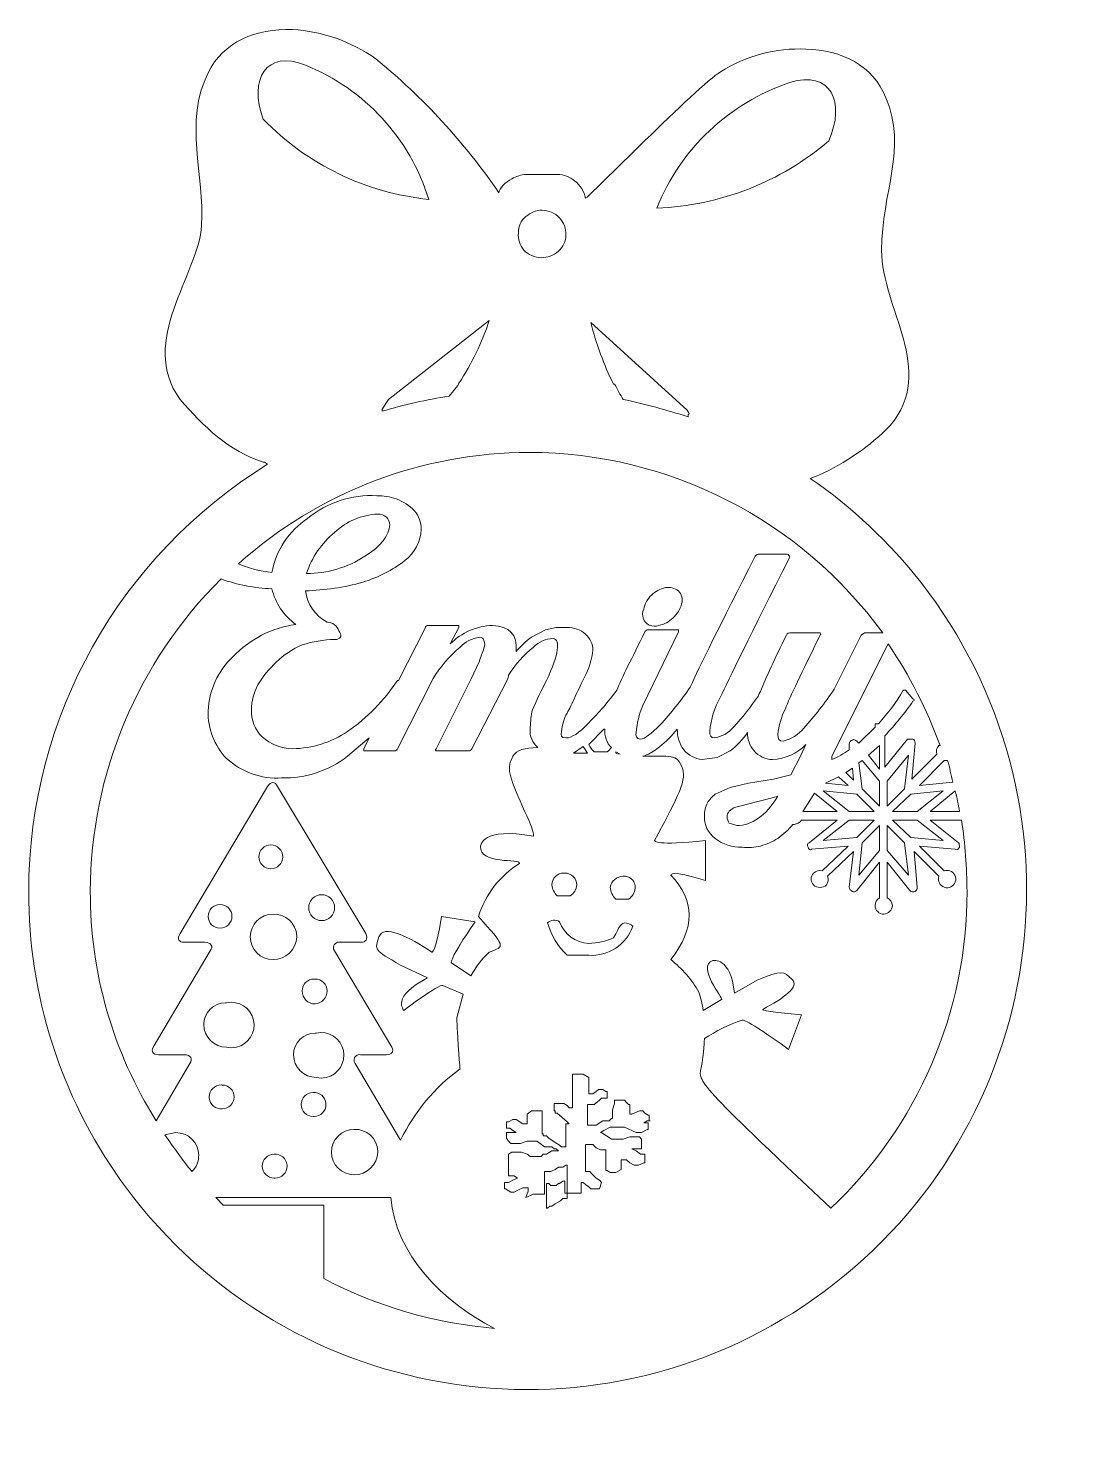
# Model space of a CAD drawing. Header units: millimetres. Extents: x 0 to 34.7, y -2 to 44.4.
import ezdxf

# ---------------------------------------------------------------- set-up
doc = ezdxf.new("R2010")
doc.units = ezdxf.units.MM
doc.header["$MEASUREMENT"] = 0
doc.layers.add('Layer 1', color=7, linetype='Continuous')

# ---------------------------------------------------------------- blocks, each defined once
blk = doc.blocks.new('block 4')
at = {"layer": 'Layer 1', "lineweight": 0}
for points in [[(18.097, 21.026), (18.097, 21.026), (18.239, 20.814), (17.78, 20.814), (18.097, 21.026)], [(27.411, 20.743), (27.764, 21.061), (27.764, 20.285), (27.411, 20.743)], [(27.199, 19.65), (27.093, 20.496), (27.199, 20.567), (27.764, 19.897), (27.764, 19.085), (27.199, 19.65)], [(28.716, 20.743), (28.575, 19.65), (28.011, 19.085), (28.011, 19.897), (28.716, 20.743)], [(26.741, 19.756), (26, 19.826), (26.423, 20.038), (26.741, 19.756)], [(26.917, 19.932), (26.67, 20.179), (26.882, 20.32), (26.917, 19.932)], [(27.023, 19.473), (27.587, 18.909), (26.776, 18.909), (25.929, 19.579), (27.023, 19.473)], [(28.187, 18.909), (28.787, 19.473), (29.845, 19.579), (28.998, 18.909), (28.187, 18.909)], [(25.647, 19.509), (26.388, 18.909), (25.259, 18.909), (25.647, 19.509)], [(26.776, 18.627), (27.587, 18.627), (27.023, 18.062), (25.929, 17.956), (26.776, 18.627)], [(28.187, 18.627), (28.998, 18.627), (29.845, 17.956), (28.787, 18.062), (28.187, 18.627)], [(27.199, 17.886), (27.764, 18.45), (27.764, 17.639), (27.093, 16.827), (27.199, 17.886)], [(28.011, 18.45), (28.575, 17.886), (28.716, 16.827), (28.011, 17.639), (28.011, 18.45)], [(20.285, 8.819), (20.179, 8.819), (20.073, 8.749), (20.214, 8.749), (20.214, 8.537), (20.179, 8.537), (20.002, 8.431), (19.826, 8.431), (19.438, 8.608), (18.979, 8.608), (18.768, 8.502), (18.662, 8.431), (18.697, 8.431), (18.803, 8.361), (18.909, 8.29), (19.015, 8.22), (19.403, 8.22), (19.614, 8.29), (19.932, 8.29), (20.002, 8.22), (20.002, 7.902), (19.685, 7.902), (19.826, 7.832), (19.967, 7.726), (20.108, 7.726), (20.108, 7.444), (20.073, 7.444), (19.897, 7.373), (19.756, 7.373), (19.614, 7.444), (19.509, 7.549), (19.332, 7.549), (19.332, 7.232), (19.332, 7.232), (19.156, 7.126), (18.979, 7.126), (18.874, 7.197), (18.838, 7.197), (18.838, 7.867), (18.662, 7.867), (18.521, 7.937), (18.415, 8.043), (18.168, 8.043), (18.168, 7.161), (18.309, 7.161), (18.38, 7.091), (18.521, 6.95), (18.627, 6.879), (18.697, 6.809), (18.697, 6.809), (18.627, 6.597), (18.344, 6.597), (18.274, 6.667), (18.168, 6.738), (18.097, 6.809), (18.027, 6.809), (18.027, 6.456), (17.498, 6.456), (17.498, 6.844), (17.427, 6.844), (17.321, 6.773), (17.286, 6.773), (17.216, 6.703), (17.039, 6.703), (16.969, 6.773), (16.898, 6.773), (16.898, 5.962), (16.933, 5.962), (17.004, 6.032), (17.074, 6.032), (17.18, 6.103), (17.357, 6.209), (17.427, 6.279), (17.568, 6.279), (17.568, 7.373), (17.533, 7.373), (17.427, 7.302), (17.286, 7.302), (17.18, 7.232), (17.039, 7.161), (16.827, 7.161), (16.827, 6.421), (16.475, 6.421), (16.228, 6.315), (16.228, 6.315), (16.298, 6.526), (16.298, 6.632), (16.122, 6.632), (15.981, 6.562), (15.84, 6.491), (15.734, 6.491), (15.557, 6.597), (15.522, 6.597), (15.522, 6.809), (15.663, 6.809), (15.804, 6.879), (15.946, 6.95), (15.946, 6.95), (15.84, 7.02), (15.663, 7.02), (15.663, 7.726), (15.769, 7.796), (16.087, 7.796), (16.263, 7.726), (16.369, 7.655), (16.722, 7.655), (16.792, 7.726), (16.898, 7.726), (17.074, 7.832), (17.286, 7.832), (17.216, 7.902), (17.145, 7.902), (17.074, 7.973), (16.827, 7.973), (16.686, 8.079), (16.581, 8.149), (16.263, 8.149), (16.051, 8.079), (15.734, 8.079), (15.663, 8.149), (15.593, 8.255), (15.593, 8.431), (15.91, 8.431), (15.804, 8.502), (15.699, 8.572), (15.593, 8.572), (15.593, 8.784), (15.663, 8.784), (15.804, 8.855), (15.91, 8.855), (16.122, 8.714), (16.263, 8.714), (16.263, 9.031), (16.263, 9.031), (16.404, 9.137), (16.757, 9.137), (16.757, 8.396), (16.792, 8.396), (16.792, 8.326), (16.898, 8.326), (16.969, 8.255), (17.18, 8.114), (17.286, 8.043), (17.392, 7.973), (17.533, 7.973), (17.533, 8.714), (17.639, 8.714), (17.568, 8.784), (17.251, 9.066), (17.18, 9.066), (17.18, 9.137), (17.145, 9.137), (17.145, 9.384), (17.462, 9.384), (17.568, 9.313), (17.639, 9.243), (17.745, 9.243), (17.745, 10.266), (17.745, 10.266), (17.745, 10.336), (18.097, 10.336), (18.274, 10.231), (18.274, 10.231), (18.274, 9.701), (18.415, 9.701), (18.521, 9.772), (18.591, 9.842), (18.732, 9.842), (18.838, 9.772), (18.874, 9.772), (18.874, 9.56), (18.697, 9.56), (18.627, 9.49), (18.45, 9.349), (18.239, 9.349), (18.239, 8.678), (18.521, 8.678), (18.732, 8.819), (18.944, 8.819), (19.015, 8.89), (19.05, 8.89), (19.05, 9.172), (19.121, 9.384), (19.121, 9.49), (19.438, 9.49), (19.509, 9.419), (19.579, 9.349), (19.614, 9.349), (19.614, 9.031), (19.685, 9.031), (19.932, 9.137), (20.038, 9.137), (20.108, 9.066), (20.214, 8.996), (20.249, 8.996), (20.249, 8.819), (20.285, 8.819)]]:
    blk.add_lwpolyline(points, dxfattribs=at)
for points, knots in [([(25.506, 29.774), (25.506, 29.774), (25.788, 29.88), (25.788, 29.88), (25.788, 29.88), (25.788, 29.88), (25.788, 29.88), (26.658, 30.272), (27.448, 30.822), (28.116, 31.503), (29.633, 33.302), (27.834, 35.313), (27.834, 37.218), (27.834, 39.123), (28.681, 40.534), (27.975, 42.192), (27.552, 43.251), (26.529, 43.744), (25.365, 43.78), (24.382, 43.82), (23.411, 43.562), (22.578, 43.039), (21.837, 42.58), (18.239, 38.911), (18.168, 38.911), (18.129, 39.138), (18.002, 39.341), (17.815, 39.476), (17.661, 39.616), (17.459, 39.692), (17.251, 39.687), (17.251, 39.687), (16.228, 39.687), (16.228, 39.687), (16.066, 39.679), (15.908, 39.63), (15.769, 39.546), (15.557, 39.441), (15.346, 39.229), (15.346, 39.088), (14.222, 40.731), (12.868, 42.205), (11.324, 43.462), (10.526, 44.028), (9.585, 44.358), (8.608, 44.415), (7.408, 44.45), (6.35, 44.027), (5.856, 43.004), (5.045, 41.416), (5.75, 39.652), (5.644, 38.029), (5.539, 36.407), (3.563, 34.255), (4.939, 32.35), (5.715, 31.468), (6.526, 30.656), (7.655, 30.304), (7.655, 30.304), (7.691, 30.304), (7.691, 30.304), (7.691, 30.304), (7.796, 30.233), (7.796, 30.233), (2.955, 27.257), (0.003, 21.982), (0, 16.298), (-0.007, 12.923), (1.042, 9.63), (2.999, 6.879), (2.999, 6.879), (3.422, 6.315), (3.422, 6.315), (8.964, -0.779), (19.206, -2.036), (26.299, 3.505), (33.393, 9.047), (34.651, 19.289), (29.109, 26.383), (28.088, 27.69), (26.872, 28.834), (25.506, 29.774)], [0, 0, 0, 0, 1, 1, 1, 2, 2, 2, 3, 3, 3, 4, 4, 4, 5, 5, 5, 6, 6, 6, 7, 7, 7, 8, 8, 8, 9, 9, 9, 10, 10, 10, 11, 11, 11, 12, 12, 12, 13, 13, 13, 14, 14, 14, 15, 15, 15, 16, 16, 16, 17, 17, 17, 18, 18, 18, 19, 19, 19, 20, 20, 20, 21, 21, 21, 22, 22, 22, 23, 23, 23, 24, 24, 24, 25, 25, 25, 26, 26, 26, 27, 27, 27, 27]), ([(7.655, 41.487), (7.161, 42.792), (7.761, 43.78), (9.031, 43.251), (10.965, 42.476), (12.444, 40.868), (13.053, 38.876), (11.003, 39.086), (9.093, 40.01), (7.655, 41.487)], [0, 0, 0, 0, 1, 1, 1, 2, 2, 2, 3, 3, 3, 3]), ([(24.836, 42.686), (26.176, 43.109), (26.67, 42.051), (26.106, 40.781), (24.537, 39.439), (22.56, 38.668), (20.496, 38.594), (21.275, 40.527), (22.86, 42.022), (24.836, 42.686)], [0, 0, 0, 0, 1, 1, 1, 2, 2, 2, 3, 3, 3, 3]), ([(16.228, 38.312), (16.371, 38.447), (16.56, 38.522), (16.757, 38.523), (16.969, 38.515), (17.171, 38.427), (17.321, 38.276), (17.462, 38.122), (17.538, 37.92), (17.533, 37.712), (17.527, 37.509), (17.437, 37.318), (17.286, 37.183), (17.129, 37.048), (16.929, 36.973), (16.722, 36.971), (16.511, 36.986), (16.311, 37.073), (16.157, 37.218), (16.026, 37.376), (15.963, 37.578), (15.981, 37.782), (15.972, 37.989), (16.064, 38.186), (16.228, 38.312)], [0, 0, 0, 0, 1, 1, 1, 2, 2, 2, 3, 3, 3, 4, 4, 4, 5, 5, 5, 6, 6, 6, 7, 7, 7, 8, 8, 8, 8]), ([(15.028, 34.925), (14.793, 34.202), (14.461, 33.513), (14.041, 32.879), (14.041, 32.879), (14.041, 32.879), (14.041, 32.879), (14.041, 32.844), (14.005, 32.844), (14.005, 32.808), (14.005, 32.808), (13.723, 32.456), (13.723, 32.456), (12.983, 32.345), (12.252, 32.18), (11.536, 31.962), (11.536, 31.962), (11.536, 32.032), (11.536, 32.032), (11.536, 32.032), (11.747, 32.35), (11.747, 32.35), (11.747, 32.35), (15.028, 34.925), (15.028, 34.925)], [0, 0, 0, 0, 1, 1, 1, 2, 2, 2, 3, 3, 3, 4, 4, 4, 5, 5, 5, 6, 6, 6, 7, 7, 7, 8, 8, 8, 8]), ([(21.484, 31.997), (21.484, 31.997), (21.555, 31.891), (21.555, 31.891), (21.529, 31.862), (21.516, 31.824), (21.519, 31.785), (20.814, 31.997), (20.108, 32.209), (19.403, 32.35), (19.297, 32.491), (19.226, 32.667), (19.121, 32.844), (19.121, 32.844), (19.085, 32.844), (19.085, 32.844), (18.769, 33.486), (18.521, 34.16), (18.344, 34.854), (18.344, 34.854), (21.484, 31.997), (21.484, 31.997)], [0, 0, 0, 0, 1, 1, 1, 2, 2, 2, 3, 3, 3, 4, 4, 4, 5, 5, 5, 6, 6, 6, 7, 7, 7, 7]), ([(16.334, 30.621), (20.899, 30.613), (25.186, 28.424), (27.869, 24.73), (27.869, 24.73), (27.27, 24.73), (27.27, 24.73), (27.27, 24.73), (27.164, 24.659), (27.164, 24.659), (27.164, 24.659), (26.282, 22.895), (26.282, 22.895), (25.983, 22.449), (25.653, 22.025), (25.294, 21.625), (25.123, 21.414), (24.888, 21.266), (24.624, 21.202), (24.483, 21.202), (24.447, 21.272), (24.447, 21.414), (24.473, 21.709), (24.557, 21.997), (24.694, 22.26), (24.836, 22.648), (25.224, 23.424), (25.823, 24.659), (25.859, 24.694), (25.859, 24.694), (25.823, 24.73), (25.823, 24.73), (24.836, 24.73), (24.836, 24.73), (24.8, 24.73), (24.765, 24.73), (24.73, 24.659), (24.342, 23.883), (24.059, 23.283), (23.883, 22.825), (23.847, 22.785), (23.822, 22.736), (23.812, 22.684), (23.571, 22.321), (23.299, 21.979), (23.001, 21.661), (22.842, 21.467), (22.615, 21.34), (22.366, 21.308), (22.26, 21.308), (22.225, 21.378), (22.225, 21.519), (22.26, 21.917), (22.381, 22.302), (22.578, 22.648), (22.825, 23.177), (23.566, 24.694), (24.836, 27.199), (24.833, 27.226), (24.821, 27.252), (24.8, 27.27), (24.8, 27.289), (24.784, 27.305), (24.765, 27.305), (24.765, 27.305), (23.848, 27.305), (23.848, 27.305), (23.792, 27.305), (23.74, 27.279), (23.707, 27.234), (22.578, 25.012), (21.872, 23.601), (21.59, 22.966), (21.294, 22.529), (20.963, 22.116), (20.602, 21.731), (20.32, 21.449), (20.108, 21.272), (19.967, 21.272), (19.826, 21.272), (19.791, 21.378), (19.826, 21.484), (19.848, 21.788), (19.92, 22.086), (20.038, 22.366), (20.038, 22.366), (21.202, 24.765), (21.202, 24.765), (21.202, 24.765), (21.202, 24.836), (21.202, 24.836), (21.202, 24.836), (20.214, 24.836), (20.214, 24.836), (20.179, 24.836), (20.108, 24.8), (20.108, 24.765), (19.685, 23.918), (19.367, 23.283), (19.191, 22.86), (18.913, 22.484), (18.607, 22.13), (18.274, 21.802), (17.956, 21.449), (17.709, 21.308), (17.533, 21.308), (17.357, 21.308), (17.357, 21.378), (17.392, 21.519), (17.406, 21.73), (17.467, 21.934), (17.568, 22.119), (17.709, 22.366), (17.921, 22.86), (18.239, 23.495), (18.326, 23.71), (18.385, 23.935), (18.415, 24.165), (18.409, 24.368), (18.319, 24.559), (18.168, 24.694), (18.003, 24.84), (17.788, 24.916), (17.568, 24.906), (17.568, 24.906), (17.216, 24.906), (17.216, 24.906), (17.216, 24.906), (16.863, 24.836), (16.863, 24.836), (16.863, 24.836), (16.404, 24.589), (16.404, 24.589), (16.222, 24.455), (16.057, 24.301), (15.91, 24.13), (15.946, 24.694), (15.699, 24.941), (15.134, 24.977), (14.616, 24.958), (14.124, 24.744), (13.758, 24.377), (13.758, 24.377), (14.041, 24.906), (14.041, 24.906), (14.041, 24.906), (14.041, 24.977), (14.041, 24.977), (14.041, 24.977), (13.053, 24.977), (13.053, 24.977), (12.982, 24.977), (12.947, 24.941), (12.947, 24.906), (12.947, 24.906), (12.065, 23.177), (12.065, 23.177), (12.065, 23.177), (12.03, 23.177), (12.03, 23.177), (11.6, 22.526), (11.049, 21.963), (10.407, 21.519), (9.875, 21.159), (9.25, 20.963), (8.608, 20.955), (8.242, 20.958), (7.89, 21.096), (7.62, 21.343), (7.382, 21.574), (7.254, 21.894), (7.267, 22.225), (7.275, 22.508), (7.348, 22.785), (7.479, 23.036), (7.639, 23.313), (7.841, 23.563), (8.079, 23.777), (8.323, 24.016), (8.61, 24.208), (8.925, 24.342), (9.268, 24.452), (9.624, 24.511), (9.984, 24.518), (9.984, 24.518), (10.054, 24.518), (10.054, 24.518), (10.195, 24.553), (10.231, 24.659), (10.125, 24.8), (10.066, 24.966), (9.912, 25.078), (9.737, 25.082), (9.352, 25.292), (9.09, 25.672), (9.031, 26.106), (9.664, 26.122), (10.292, 26.217), (10.901, 26.388), (11.399, 26.536), (11.866, 26.775), (12.277, 27.093), (12.598, 27.337), (12.792, 27.713), (12.806, 28.116), (12.806, 28.335), (12.731, 28.546), (12.594, 28.716), (12.426, 28.889), (12.221, 29.022), (11.994, 29.104), (11.79, 29.173), (11.575, 29.209), (11.359, 29.21), (10.541, 29.254), (9.735, 28.99), (9.102, 28.469), (8.491, 28.062), (8.072, 27.426), (7.937, 26.705), (7.561, 26.744), (7.192, 26.839), (6.844, 26.987), (9.453, 29.324), (12.831, 30.617), (16.334, 30.621)], [0, 0, 0, 0, 1, 1, 1, 2, 2, 2, 3, 3, 3, 4, 4, 4, 5, 5, 5, 6, 6, 6, 7, 7, 7, 8, 8, 8, 9, 9, 9, 10, 10, 10, 11, 11, 11, 12, 12, 12, 13, 13, 13, 14, 14, 14, 15, 15, 15, 16, 16, 16, 17, 17, 17, 18, 18, 18, 19, 19, 19, 20, 20, 20, 21, 21, 21, 22, 22, 22, 23, 23, 23, 24, 24, 24, 25, 25, 25, 26, 26, 26, 27, 27, 27, 28, 28, 28, 29, 29, 29, 30, 30, 30, 31, 31, 31, 32, 32, 32, 33, 33, 33, 34, 34, 34, 35, 35, 35, 36, 36, 36, 37, 37, 37, 38, 38, 38, 39, 39, 39, 40, 40, 40, 41, 41, 41, 42, 42, 42, 43, 43, 43, 44, 44, 44, 45, 45, 45, 46, 46, 46, 47, 47, 47, 48, 48, 48, 49, 49, 49, 50, 50, 50, 51, 51, 51, 52, 52, 52, 53, 53, 53, 54, 54, 54, 55, 55, 55, 56, 56, 56, 57, 57, 57, 58, 58, 58, 59, 59, 59, 60, 60, 60, 61, 61, 61, 62, 62, 62, 63, 63, 63, 64, 64, 64, 65, 65, 65, 66, 66, 66, 67, 67, 67, 68, 68, 68, 69, 69, 69, 70, 70, 70, 71, 71, 71, 72, 72, 72, 73, 73, 73, 74, 74, 74, 75, 75, 75, 75]), ([(9.066, 26.67), (9.236, 27.196), (9.555, 27.662), (9.984, 28.011), (10.368, 28.372), (10.868, 28.584), (11.395, 28.61), (11.5, 28.619), (11.603, 28.58), (11.677, 28.504), (11.747, 28.442), (11.786, 28.351), (11.783, 28.257), (11.747, 27.905), (11.501, 27.552), (10.971, 27.234), (10.404, 26.866), (9.743, 26.67), (9.066, 26.67)], [0, 0, 0, 0, 1, 1, 1, 2, 2, 2, 3, 3, 3, 4, 4, 4, 5, 5, 5, 6, 6, 6, 6]), ([(2.011, 16.298), (2.02, 20.129), (3.556, 23.799), (6.279, 26.494), (6.812, 26.3), (7.371, 26.193), (7.937, 26.176), (8.046, 25.706), (8.322, 25.292), (8.714, 25.012), (7.932, 24.901), (7.21, 24.528), (6.667, 23.954), (6.174, 23.496), (5.882, 22.862), (5.856, 22.19), (5.84, 21.613), (6.056, 21.054), (6.456, 20.637), (6.944, 20.19), (7.594, 19.961), (8.255, 20.002), (9.032, 19.987), (9.791, 20.235), (10.407, 20.708), (10.407, 20.708), (11.113, 21.308), (11.113, 21.308), (11.113, 21.308), (10.936, 20.955), (10.936, 20.955), (10.936, 20.955), (10.936, 20.884), (10.936, 20.884), (10.936, 20.884), (11.924, 20.884), (11.924, 20.884), (11.994, 20.884), (12.03, 20.92), (12.03, 20.955), (12.03, 20.955), (13.194, 23.248), (13.194, 23.248), (13.434, 23.632), (13.732, 23.977), (14.076, 24.271), (14.245, 24.447), (14.469, 24.559), (14.711, 24.589), (14.781, 24.589), (14.852, 24.553), (14.852, 24.483), (14.89, 24.405), (14.89, 24.314), (14.852, 24.236), (14.817, 24.095), (14.746, 23.954), (14.711, 23.812), (14.711, 23.812), (14.429, 23.213), (14.429, 23.213), (14.429, 23.213), (13.3, 20.955), (13.3, 20.955), (13.264, 20.92), (13.264, 20.92), (13.3, 20.884), (13.3, 20.884), (14.358, 20.884), (14.358, 20.884), (14.393, 20.884), (14.429, 20.884), (14.464, 20.955), (14.464, 20.955), (15.628, 23.213), (15.628, 23.213), (15.628, 23.248), (15.663, 23.319), (15.663, 23.354), (15.879, 23.704), (16.153, 24.014), (16.475, 24.271), (16.645, 24.439), (16.871, 24.539), (17.11, 24.553), (17.368, 24.506), (17.298, 24.048), (16.898, 23.177), (16.728, 22.869), (16.575, 22.551), (16.439, 22.225), (16.396, 22.04), (16.373, 21.851), (16.369, 21.661), (16.331, 21.444), (16.396, 21.222), (16.545, 21.061), (16.545, 21.061), (16.616, 20.99), (16.616, 20.99), (16.192, 20.99), (15.91, 20.92), (15.804, 20.708), (15.699, 20.496), (15.557, 20.355), (15.91, 19.544), (16.263, 18.732), (16.51, 18.239), (16.475, 18.097), (14.781, 18.415), (14.746, 17.78), (14.746, 17.78), (14.711, 17.145), (16.051, 17.392), (16.016, 17.216), (15.381, 16.814), (14.906, 16.202), (14.676, 15.487), (15.557, 14.499), (15.557, 14.499), (15.028, 14.323), (14.791, 14.095), (14.589, 13.834), (14.429, 13.547), (14.429, 13.547), (13.794, 13.97), (13.794, 13.97), (13.794, 13.97), (13.688, 14.041), (14.57, 15.311), (14.57, 15.311), (13.476, 15.487), (13.476, 15.487), (13.264, 14.252), (13.159, 14.323), (13.159, 14.323), (12.418, 14.817), (11.571, 15.24), (11.43, 14.817), (11.289, 14.393), (11.254, 14.393), (12.136, 13.899), (12.136, 13.899), (13.017, 13.476), (13.017, 13.476), (11.818, 12.876), (12.241, 12.418), (12.241, 12.418), (12.241, 12.418), (13.406, 13.3), (13.511, 13.229), (13.511, 13.229), (14.182, 12.947), (14.182, 12.947), (14.182, 12.947), (13.97, 12.171), (13.97, 12.171), (14.005, 11.289), (14.076, 10.513), (14.076, 10.513), (13.25, 9.906), (12.584, 9.107), (12.136, 8.184), (12.136, 8.184), (10.654, 10.689), (10.654, 10.689), (10.593, 10.765), (10.605, 10.876), (10.682, 10.937), (10.723, 10.97), (10.778, 10.983), (10.83, 10.971), (10.83, 10.971), (11.677, 10.971), (11.677, 10.971), (11.853, 10.971), (11.924, 11.077), (11.853, 11.218), (11.853, 11.218), (9.984, 14.358), (9.984, 14.358), (9.923, 14.434), (9.935, 14.545), (10.011, 14.606), (10.053, 14.639), (10.108, 14.652), (10.16, 14.64), (10.16, 14.64), (10.83, 14.64), (10.83, 14.64), (11.007, 14.64), (11.077, 14.746), (11.007, 14.922), (11.007, 14.922), (8.114, 19.72), (8.114, 19.72), (8.043, 19.897), (7.902, 19.897), (7.796, 19.72), (7.796, 19.72), (4.939, 14.922), (4.939, 14.922), (4.833, 14.746), (4.904, 14.64), (5.08, 14.64), (5.08, 14.64), (5.75, 14.64), (5.75, 14.64), (5.962, 14.64), (6.032, 14.499), (5.927, 14.358), (5.927, 14.358), (4.057, 11.218), (4.057, 11.218), (3.986, 11.077), (4.057, 10.971), (4.233, 10.971), (4.233, 10.971), (5.08, 10.971), (5.08, 10.971), (5.292, 10.971), (5.362, 10.83), (5.256, 10.689), (5.256, 10.689), (4.163, 8.819), (4.163, 8.819), (2.75, 11.057), (2.003, 13.652), (2.011, 16.298)], [0, 0, 0, 0, 1, 1, 1, 2, 2, 2, 3, 3, 3, 4, 4, 4, 5, 5, 5, 6, 6, 6, 7, 7, 7, 8, 8, 8, 9, 9, 9, 10, 10, 10, 11, 11, 11, 12, 12, 12, 13, 13, 13, 14, 14, 14, 15, 15, 15, 16, 16, 16, 17, 17, 17, 18, 18, 18, 19, 19, 19, 20, 20, 20, 21, 21, 21, 22, 22, 22, 23, 23, 23, 24, 24, 24, 25, 25, 25, 26, 26, 26, 27, 27, 27, 28, 28, 28, 29, 29, 29, 30, 30, 30, 31, 31, 31, 32, 32, 32, 33, 33, 33, 34, 34, 34, 35, 35, 35, 36, 36, 36, 37, 37, 37, 38, 38, 38, 39, 39, 39, 40, 40, 40, 41, 41, 41, 42, 42, 42, 43, 43, 43, 44, 44, 44, 45, 45, 45, 46, 46, 46, 47, 47, 47, 48, 48, 48, 49, 49, 49, 50, 50, 50, 51, 51, 51, 52, 52, 52, 53, 53, 53, 54, 54, 54, 55, 55, 55, 56, 56, 56, 57, 57, 57, 58, 58, 58, 59, 59, 59, 60, 60, 60, 61, 61, 61, 62, 62, 62, 63, 63, 63, 64, 64, 64, 65, 65, 65, 66, 66, 66, 67, 67, 67, 68, 68, 68, 69, 69, 69, 70, 70, 70, 71, 71, 71, 72, 72, 72, 73, 73, 73, 74, 74, 74, 75, 75, 75, 76, 76, 76, 76]), ([(20.567, 24.977), (20.742, 25.009), (20.902, 25.095), (21.026, 25.224), (21.163, 25.345), (21.262, 25.505), (21.308, 25.682), (21.354, 25.832), (21.313, 25.995), (21.202, 26.106), (21.081, 26.196), (20.928, 26.234), (20.779, 26.211), (20.606, 26.172), (20.448, 26.086), (20.32, 25.964), (20.192, 25.841), (20.105, 25.681), (20.073, 25.506), (19.98, 25.313), (20.06, 25.081), (20.253, 24.987), (20.352, 24.94), (20.466, 24.936), (20.567, 24.977)], [0, 0, 0, 0, 1, 1, 1, 2, 2, 2, 3, 3, 3, 4, 4, 4, 5, 5, 5, 6, 6, 6, 7, 7, 7, 8, 8, 8, 8]), ([(28.857, 22.507), (28.877, 22.507), (28.892, 22.523), (28.892, 22.542), (28.892, 22.562), (28.877, 22.578), (28.857, 22.578), (28.857, 22.578), (28.61, 22.86), (28.61, 22.86), (28.61, 22.86), (28.54, 22.86), (28.54, 22.86), (28.307, 22.469), (28.035, 22.103), (27.728, 21.766), (27.728, 21.766), (27.622, 21.766), (27.622, 21.766), (27.622, 21.766), (27.622, 21.661), (27.622, 21.661), (27.622, 21.661), (27.622, 21.661), (27.622, 21.661), (27.622, 21.661), (27.093, 21.131), (27.093, 21.131), (27.093, 21.131), (27.023, 21.202), (27.023, 21.202), (26.988, 21.237), (26.917, 21.272), (26.882, 21.237), (26.882, 21.237), (26.882, 21.237), (26.882, 21.237), (26.811, 21.237), (26.776, 21.167), (26.776, 21.096), (26.776, 21.096), (26.776, 20.92), (26.776, 20.92), (26.6, 20.793), (26.411, 20.687), (26.211, 20.602), (26.211, 20.602), (26.211, 20.602), (26.211, 20.602), (26.211, 20.602), (26.211, 20.708), (26.211, 20.708), (26.211, 20.708), (28.046, 24.377), (28.046, 24.377), (28.748, 23.348), (29.317, 22.233), (29.739, 21.061), (29.739, 21.061), (29.704, 21.061), (29.704, 21.061), (29.63, 20.987), (29.603, 20.878), (29.633, 20.779), (29.633, 20.779), (28.822, 19.967), (28.822, 19.967), (28.822, 19.967), (28.928, 21.131), (28.928, 21.131), (28.928, 21.202), (28.892, 21.272), (28.857, 21.272), (28.857, 21.272), (28.681, 21.272), (28.681, 21.272), (28.681, 21.272), (27.94, 20.355), (27.94, 20.355), (27.94, 20.355), (27.94, 21.378), (27.94, 21.378), (28.272, 21.733), (28.578, 22.11), (28.857, 22.507)], [0, 0, 0, 0, 1, 1, 1, 2, 2, 2, 3, 3, 3, 4, 4, 4, 5, 5, 5, 6, 6, 6, 7, 7, 7, 8, 8, 8, 9, 9, 9, 10, 10, 10, 11, 11, 11, 12, 12, 12, 13, 13, 13, 14, 14, 14, 15, 15, 15, 16, 16, 16, 17, 17, 17, 18, 18, 18, 19, 19, 19, 20, 20, 20, 21, 21, 21, 22, 22, 22, 23, 23, 23, 24, 24, 24, 25, 25, 25, 26, 26, 26, 27, 27, 27, 28, 28, 28, 28]), ([(18.768, 21.59), (18.768, 21.59), (18.803, 21.59), (18.803, 21.59), (18.78, 21.368), (18.858, 21.148), (19.015, 20.99), (18.979, 20.955), (18.944, 20.884), (18.874, 20.849), (18.874, 20.849), (18.45, 20.849), (18.45, 20.849), (18.376, 20.92), (18.317, 21.003), (18.274, 21.096), (18.274, 21.096), (18.768, 21.59), (18.768, 21.59)], [0, 0, 0, 0, 1, 1, 1, 2, 2, 2, 3, 3, 3, 4, 4, 4, 5, 5, 5, 6, 6, 6, 6]), ([(26.176, 5.962), (21.837, 10.054), (21.837, 10.089), (21.943, 10.548), (22.049, 11.007), (22.049, 11.501), (22.049, 11.501), (22.432, 11.754), (22.847, 11.955), (23.283, 12.1), (23.283, 12.1), (23.389, 12.171), (24.8, 11.148), (24.8, 11.148), (25.224, 12.277), (25.224, 12.277), (23.848, 12.382), (23.954, 12.453), (23.954, 12.453), (24.624, 12.806), (25.188, 13.194), (24.906, 13.441), (24.624, 13.688), (24.589, 13.758), (23.777, 13.406), (23.777, 13.406), (23.036, 12.982), (23.036, 12.982), (22.895, 14.182), (22.331, 14.041), (22.331, 14.041), (21.766, 13.864), (22.684, 12.806), (22.613, 12.771), (22.613, 12.771), (22.013, 12.418), (22.013, 12.418), (21.98, 12.621), (21.933, 12.821), (21.872, 13.017), (21.635, 13.424), (21.324, 13.783), (20.955, 14.076), (21.766, 15.099), (21.731, 16.016), (20.955, 16.827), (20.955, 16.827), (20.92, 17.039), (22.084, 16.651), (22.084, 16.651), (22.084, 17.956), (22.084, 17.956), (20.461, 17.78), (20.426, 17.956), (20.426, 17.956), (21.061, 19.156), (21.484, 19.897), (21.343, 20.285), (21.202, 20.673), (21.167, 20.743), (20.249, 20.708), (20.249, 20.708), (20.038, 20.708), (20.038, 20.708), (20.207, 20.755), (20.364, 20.839), (20.496, 20.955), (20.723, 21.113), (20.925, 21.303), (21.096, 21.519), (21.096, 21.519), (21.167, 21.59), (21.167, 21.59), (21.162, 21.349), (21.236, 21.114), (21.378, 20.92), (21.53, 20.741), (21.745, 20.627), (21.978, 20.602), (21.978, 20.602), (22.472, 20.673), (22.472, 20.673), (22.472, 20.673), (22.895, 20.884), (22.895, 20.884), (23.112, 21.055), (23.303, 21.257), (23.46, 21.484), (23.45, 21.264), (23.526, 21.049), (23.671, 20.884), (23.822, 20.709), (24.04, 20.607), (24.271, 20.602), (24.686, 20.617), (25.079, 20.795), (25.365, 21.096), (25.365, 21.096), (25.188, 20.708), (25.188, 20.708), (25.188, 20.708), (24.871, 20.108), (24.871, 20.108), (24.871, 20.108), (24.306, 19.967), (24.306, 19.967), (24.306, 19.967), (23.495, 19.826), (23.495, 19.826), (23.495, 19.826), (22.895, 19.685), (22.895, 19.685), (22.895, 19.685), (22.401, 19.473), (22.401, 19.473), (22.301, 19.397), (22.217, 19.301), (22.154, 19.191), (22.083, 19.062), (22.046, 18.916), (22.049, 18.768), (22.037, 18.478), (22.169, 18.201), (22.401, 18.027), (22.654, 17.834), (22.966, 17.734), (23.283, 17.745), (23.484, 17.72), (23.687, 17.732), (23.883, 17.78), (24.081, 17.839), (24.27, 17.922), (24.447, 18.027), (24.629, 18.16), (24.795, 18.314), (24.941, 18.486), (24.941, 18.486), (24.977, 18.486), (24.977, 18.486), (25.075, 18.496), (25.165, 18.547), (25.224, 18.627), (25.224, 18.627), (26.388, 18.627), (26.388, 18.627), (26.388, 18.627), (25.471, 17.886), (25.471, 17.886), (25.4, 17.851), (25.4, 17.815), (25.435, 17.745), (25.435, 17.745), (25.435, 17.745), (25.435, 17.745), (25.435, 17.674), (25.506, 17.639), (25.541, 17.674), (25.541, 17.674), (26.741, 17.78), (26.741, 17.78), (26.741, 17.78), (25.894, 16.969), (25.894, 16.969), (25.894, 16.969), (25.894, 16.969), (25.894, 16.969), (25.794, 16.992), (25.689, 16.966), (25.612, 16.898), (25.509, 16.789), (25.509, 16.619), (25.612, 16.51), (25.732, 16.402), (25.914, 16.402), (26.035, 16.51), (26.097, 16.591), (26.11, 16.699), (26.07, 16.792), (26.07, 16.792), (26.917, 17.604), (26.917, 17.604), (26.917, 17.604), (26.776, 16.439), (26.776, 16.439), (26.776, 16.369), (26.811, 16.334), (26.882, 16.298), (26.882, 16.298), (26.882, 16.298), (26.882, 16.298), (26.917, 16.263), (26.988, 16.298), (27.023, 16.334), (27.023, 16.334), (27.764, 17.251), (27.764, 17.251), (27.764, 17.251), (27.764, 16.087), (27.764, 16.087), (27.676, 16.036), (27.622, 15.941), (27.622, 15.84), (27.622, 15.684), (27.749, 15.557), (27.905, 15.557), (27.905, 15.557), (27.905, 15.557), (27.905, 15.557), (28.054, 15.573), (28.171, 15.691), (28.187, 15.84), (28.181, 15.949), (28.112, 16.046), (28.011, 16.087), (28.011, 16.087), (28.011, 17.251), (28.011, 17.251), (28.011, 17.251), (28.751, 16.334), (28.751, 16.334), (28.794, 16.281), (28.868, 16.266), (28.928, 16.298), (28.928, 16.298), (28.928, 16.298), (28.928, 16.298), (28.972, 16.332), (28.998, 16.384), (28.998, 16.439), (28.998, 16.439), (28.892, 17.604), (28.892, 17.604), (28.892, 17.604), (29.704, 16.792), (29.704, 16.792), (29.704, 16.792), (29.704, 16.792), (29.704, 16.792), (29.654, 16.645), (29.733, 16.484), (29.88, 16.434), (30.028, 16.384), (30.188, 16.463), (30.238, 16.611), (30.288, 16.758), (30.209, 16.918), (30.062, 16.969), (30.003, 16.989), (29.939, 16.989), (29.88, 16.969), (29.88, 16.969), (29.88, 16.969), (29.88, 16.969), (29.88, 16.969), (29.069, 17.78), (29.069, 17.78), (29.069, 17.78), (30.233, 17.674), (30.233, 17.674), (30.304, 17.639), (30.339, 17.674), (30.374, 17.745), (30.374, 17.745), (30.374, 17.745), (30.374, 17.745), (30.374, 17.815), (30.374, 17.851), (30.339, 17.886), (30.339, 17.886), (29.422, 18.627), (29.422, 18.627), (29.422, 18.627), (30.445, 18.627), (30.445, 18.627), (30.559, 17.856), (30.618, 17.078), (30.621, 16.298), (30.628, 12.387), (29.02, 8.647), (26.176, 5.962)], [0, 0, 0, 0, 1, 1, 1, 2, 2, 2, 3, 3, 3, 4, 4, 4, 5, 5, 5, 6, 6, 6, 7, 7, 7, 8, 8, 8, 9, 9, 9, 10, 10, 10, 11, 11, 11, 12, 12, 12, 13, 13, 13, 14, 14, 14, 15, 15, 15, 16, 16, 16, 17, 17, 17, 18, 18, 18, 19, 19, 19, 20, 20, 20, 21, 21, 21, 22, 22, 22, 23, 23, 23, 24, 24, 24, 25, 25, 25, 26, 26, 26, 27, 27, 27, 28, 28, 28, 29, 29, 29, 30, 30, 30, 31, 31, 31, 32, 32, 32, 33, 33, 33, 34, 34, 34, 35, 35, 35, 36, 36, 36, 37, 37, 37, 38, 38, 38, 39, 39, 39, 40, 40, 40, 41, 41, 41, 42, 42, 42, 43, 43, 43, 44, 44, 44, 45, 45, 45, 46, 46, 46, 47, 47, 47, 48, 48, 48, 49, 49, 49, 50, 50, 50, 51, 51, 51, 52, 52, 52, 53, 53, 53, 54, 54, 54, 55, 55, 55, 56, 56, 56, 57, 57, 57, 58, 58, 58, 59, 59, 59, 60, 60, 60, 61, 61, 61, 62, 62, 62, 63, 63, 63, 64, 64, 64, 65, 65, 65, 66, 66, 66, 67, 67, 67, 68, 68, 68, 69, 69, 69, 70, 70, 70, 71, 71, 71, 72, 72, 72, 73, 73, 73, 74, 74, 74, 75, 75, 75, 76, 76, 76, 77, 77, 77, 78, 78, 78, 79, 79, 79, 80, 80, 80, 81, 81, 81, 82, 82, 82, 83, 83, 83, 84, 84, 84, 85, 85, 85, 86, 86, 86, 87, 87, 87, 88, 88, 88, 89, 89, 89, 90, 90, 90, 91, 91, 91, 92, 92, 92, 93, 93, 93, 93]), ([(19.156, 20.849), (19.156, 20.849), (19.297, 20.779), (19.297, 20.779), (19.156, 20.779), (19.156, 20.814), (19.156, 20.849)], [0, 0, 0, 0, 1, 1, 1, 2, 2, 2, 2]), ([(30.162, 19.861), (30.162, 19.861), (29.069, 19.756), (29.069, 19.756), (29.069, 19.756), (29.88, 20.567), (29.88, 20.567), (29.88, 20.567), (29.986, 20.567), (29.986, 20.567), (30.057, 20.355), (30.092, 20.108), (30.162, 19.861)], [0, 0, 0, 0, 1, 1, 1, 2, 2, 2, 3, 3, 3, 4, 4, 4, 4]), ([(30.233, 19.579), (30.293, 19.359), (30.341, 19.135), (30.374, 18.909), (30.374, 18.909), (29.422, 18.909), (29.422, 18.909), (29.422, 18.909), (30.233, 19.579), (30.233, 19.579)], [0, 0, 0, 0, 1, 1, 1, 2, 2, 2, 3, 3, 3, 3]), ([(24.447, 19.403), (24.059, 18.768), (23.601, 18.45), (23.107, 18.45), (23.107, 18.45), (22.86, 18.521), (22.86, 18.521), (22.821, 18.585), (22.797, 18.657), (22.789, 18.732), (22.789, 18.874), (22.895, 18.979), (23.072, 19.05), (23.072, 19.05), (24.306, 19.367), (24.306, 19.367), (24.306, 19.367), (24.447, 19.403), (24.447, 19.403)], [0, 0, 0, 0, 1, 1, 1, 2, 2, 2, 3, 3, 3, 4, 4, 4, 5, 5, 5, 6, 6, 6, 6]), ([(7.514, 17.427), (7.514, 17.642), (7.688, 17.815), (7.902, 17.815), (8.117, 17.816), (8.291, 17.642), (8.291, 17.428), (8.291, 17.214), (8.118, 17.04), (7.904, 17.039), (7.903, 17.039), (7.903, 17.039), (7.902, 17.039), (7.688, 17.039), (7.514, 17.213), (7.514, 17.427)], [0, 0, 0, 0, 1, 1, 1, 2, 2, 2, 3, 3, 3, 4, 4, 4, 5, 5, 5, 5]), ([(17.498, 16.898), (17.712, 16.898), (17.886, 16.724), (17.886, 16.51), (17.875, 16.366), (17.796, 16.235), (17.674, 16.157), (17.674, 16.157), (17.251, 16.157), (17.251, 16.157), (17.149, 16.248), (17.086, 16.374), (17.074, 16.51), (17.074, 16.724), (17.247, 16.899), (17.461, 16.9), (17.473, 16.9), (17.486, 16.899), (17.498, 16.898)], [0, 0, 0, 0, 1, 1, 1, 2, 2, 2, 3, 3, 3, 4, 4, 4, 5, 5, 5, 6, 6, 6, 6]), ([(19.579, 16.051), (19.579, 16.051), (19.156, 16.051), (19.156, 16.051), (19.052, 16.155), (18.989, 16.293), (18.979, 16.439), (19.014, 16.645), (19.194, 16.795), (19.403, 16.792), (19.597, 16.813), (19.77, 16.672), (19.791, 16.479), (19.793, 16.454), (19.793, 16.429), (19.791, 16.404), (19.78, 16.26), (19.701, 16.129), (19.579, 16.051)], [0, 0, 0, 0, 1, 1, 1, 2, 2, 2, 3, 3, 3, 4, 4, 4, 5, 5, 5, 6, 6, 6, 6]), ([(6.244, 15.099), (6.03, 15.099), (5.856, 15.272), (5.855, 15.486), (5.855, 15.701), (6.029, 15.875), (6.243, 15.875), (6.243, 15.875), (6.244, 15.875), (6.244, 15.875), (6.458, 15.875), (6.633, 15.702), (6.633, 15.488), (6.633, 15.273), (6.46, 15.099), (6.245, 15.099), (6.245, 15.099), (6.245, 15.099), (6.244, 15.099)], [0, 0, 0, 0, 1, 1, 1, 2, 2, 2, 3, 3, 3, 4, 4, 4, 5, 5, 5, 6, 6, 6, 6]), ([(9.137, 15.769), (9.137, 16.003), (9.326, 16.193), (9.56, 16.193), (9.794, 16.193), (9.983, 16.003), (9.984, 15.77), (9.984, 15.769), (9.984, 15.769), (9.984, 15.769), (9.983, 15.535), (9.794, 15.346), (9.56, 15.346), (9.326, 15.346), (9.137, 15.536), (9.137, 15.769)], [0, 0, 0, 0, 1, 1, 1, 2, 2, 2, 3, 3, 3, 4, 4, 4, 5, 5, 5, 5]), ([(7.973, 14.076), (7.564, 14.076), (7.232, 14.408), (7.232, 14.817), (7.232, 15.226), (7.564, 15.557), (7.973, 15.557), (8.381, 15.577), (8.729, 15.261), (8.748, 14.853), (8.749, 14.841), (8.749, 14.829), (8.749, 14.817), (8.73, 14.402), (8.388, 14.075), (7.973, 14.076)], [0, 0, 0, 0, 1, 1, 1, 2, 2, 2, 3, 3, 3, 4, 4, 4, 5, 5, 5, 5]), ([(17.321, 15.311), (17.465, 14.903), (17.842, 14.624), (18.274, 14.605), (18.553, 14.61), (18.829, 14.67), (19.085, 14.781), (19.297, 15.205), (19.297, 15.205), (19.438, 15.275), (19.54, 15.266), (19.638, 15.23), (19.72, 15.169), (19.503, 14.566), (18.914, 14.179), (18.274, 14.217), (18.274, 14.217), (17.568, 14.217), (17.568, 14.217), (17.267, 14.507), (17.048, 14.872), (16.933, 15.275), (17.039, 15.374), (17.199, 15.389), (17.321, 15.311)], [0, 0, 0, 0, 1, 1, 1, 2, 2, 2, 3, 3, 3, 4, 4, 4, 5, 5, 5, 6, 6, 6, 7, 7, 7, 8, 8, 8, 8]), ([(9.349, 13.441), (9.563, 13.441), (9.737, 13.267), (9.737, 13.053), (9.737, 12.832), (9.569, 12.648), (9.349, 12.629), (9.115, 12.629), (8.925, 12.819), (8.925, 13.053), (8.924, 13.267), (9.097, 13.442), (9.312, 13.442), (9.324, 13.442), (9.336, 13.442), (9.349, 13.441)], [0, 0, 0, 0, 1, 1, 1, 2, 2, 2, 3, 3, 3, 4, 4, 4, 5, 5, 5, 5]), ([(6.456, 11.218), (6.047, 11.218), (5.715, 11.55), (5.715, 11.959), (5.715, 11.959), (5.715, 11.959), (5.715, 11.959), (5.715, 12.349), (6.03, 12.665), (6.42, 12.666), (6.432, 12.666), (6.444, 12.665), (6.456, 12.665), (6.855, 12.753), (7.251, 12.502), (7.34, 12.102), (7.428, 11.703), (7.177, 11.307), (6.777, 11.218), (6.671, 11.195), (6.562, 11.195), (6.456, 11.218)], [0, 0, 0, 0, 1, 1, 1, 2, 2, 2, 3, 3, 3, 4, 4, 4, 5, 5, 5, 6, 6, 6, 7, 7, 7, 7]), ([(9.384, 10.231), (8.975, 10.231), (8.643, 10.562), (8.643, 10.971), (8.643, 11.361), (8.958, 11.677), (9.348, 11.678), (9.36, 11.678), (9.372, 11.678), (9.384, 11.677), (9.783, 11.766), (10.179, 11.514), (10.268, 11.114), (10.357, 10.715), (10.105, 10.319), (9.705, 10.231), (9.599, 10.207), (9.49, 10.207), (9.384, 10.231)], [0, 0, 0, 0, 1, 1, 1, 2, 2, 2, 3, 3, 3, 4, 4, 4, 5, 5, 5, 6, 6, 6, 6]), ([(5.891, 9.596), (5.891, 9.81), (6.064, 9.984), (6.278, 9.985), (6.29, 9.985), (6.302, 9.985), (6.315, 9.984), (6.529, 9.983), (6.702, 9.809), (6.702, 9.595), (6.702, 9.381), (6.529, 9.208), (6.315, 9.207), (6.101, 9.188), (5.912, 9.345), (5.893, 9.559), (5.892, 9.571), (5.891, 9.583), (5.891, 9.596)], [0, 0, 0, 0, 1, 1, 1, 2, 2, 2, 3, 3, 3, 4, 4, 4, 5, 5, 5, 6, 6, 6, 6]), ([(9.701, 9.349), (9.702, 9.134), (9.529, 8.96), (9.315, 8.959), (9.303, 8.959), (9.29, 8.959), (9.278, 8.961), (9.064, 8.961), (8.89, 9.135), (8.891, 9.349), (8.891, 9.563), (9.064, 9.736), (9.278, 9.737), (9.491, 9.756), (9.68, 9.599), (9.7, 9.385), (9.701, 9.373), (9.701, 9.361), (9.701, 9.349)], [0, 0, 0, 0, 1, 1, 1, 2, 2, 2, 3, 3, 3, 4, 4, 4, 5, 5, 5, 6, 6, 6, 6]), ([(4.445, 8.361), (4.445, 8.361), (4.798, 8.431), (4.798, 8.431), (5.207, 8.437), (5.543, 8.111), (5.549, 7.701), (5.552, 7.499), (5.472, 7.303), (5.327, 7.161), (5.009, 7.549), (4.727, 7.937), (4.445, 8.361)], [0, 0, 0, 0, 1, 1, 1, 2, 2, 2, 3, 3, 3, 4, 4, 4, 4]), ([(10.619, 8.537), (11.027, 8.557), (11.374, 8.241), (11.394, 7.832), (11.394, 7.82), (11.395, 7.808), (11.395, 7.796), (11.376, 7.382), (11.034, 7.055), (10.619, 7.056), (10.209, 7.056), (9.878, 7.387), (9.878, 7.796), (9.878, 8.206), (10.209, 8.537), (10.619, 8.537), (10.619, 8.537), (10.619, 8.537), (10.619, 8.537)], [0, 0, 0, 0, 1, 1, 1, 2, 2, 2, 3, 3, 3, 4, 4, 4, 5, 5, 5, 6, 6, 6, 6]), ([(8.431, 7.338), (8.432, 7.123), (8.259, 6.949), (8.045, 6.948), (8.033, 6.948), (8.02, 6.949), (8.008, 6.95), (7.794, 6.95), (7.62, 7.124), (7.621, 7.338), (7.621, 7.552), (7.794, 7.725), (8.008, 7.726), (8.221, 7.745), (8.41, 7.588), (8.43, 7.375), (8.431, 7.362), (8.431, 7.35), (8.431, 7.338)], [0, 0, 0, 0, 1, 1, 1, 2, 2, 2, 3, 3, 3, 4, 4, 4, 5, 5, 5, 6, 6, 6, 6]), ([(6.35, 6.068), (6.35, 6.068), (6.103, 6.315), (6.103, 6.315), (6.103, 6.315), (11.818, 6.315), (11.818, 6.315), (11.959, 4.48), (13.511, 2.893), (15.205, 2.046), (13.257, 2.209), (11.361, 2.76), (9.631, 3.669), (9.631, 3.669), (9.631, 6.068), (9.631, 6.068), (9.631, 6.068), (6.35, 6.068), (6.35, 6.068)], [0, 0, 0, 0, 1, 1, 1, 2, 2, 2, 3, 3, 3, 4, 4, 4, 5, 5, 5, 6, 6, 6, 6])]:
    blk.add_open_spline(points, degree=3, knots=knots, dxfattribs=at)
blk = doc.blocks.new('block 3')
at = {"layer": 'Layer 1'}
blk.add_blockref('block 4', (0, 0), dxfattribs=at)

msp = doc.modelspace()

# ---------------------------------------------------------------- block references
at = {"layer": 'Layer 1'}
msp.add_blockref('block 3', (0, 0), dxfattribs=at)

doc.saveas('drawing.dxf')
